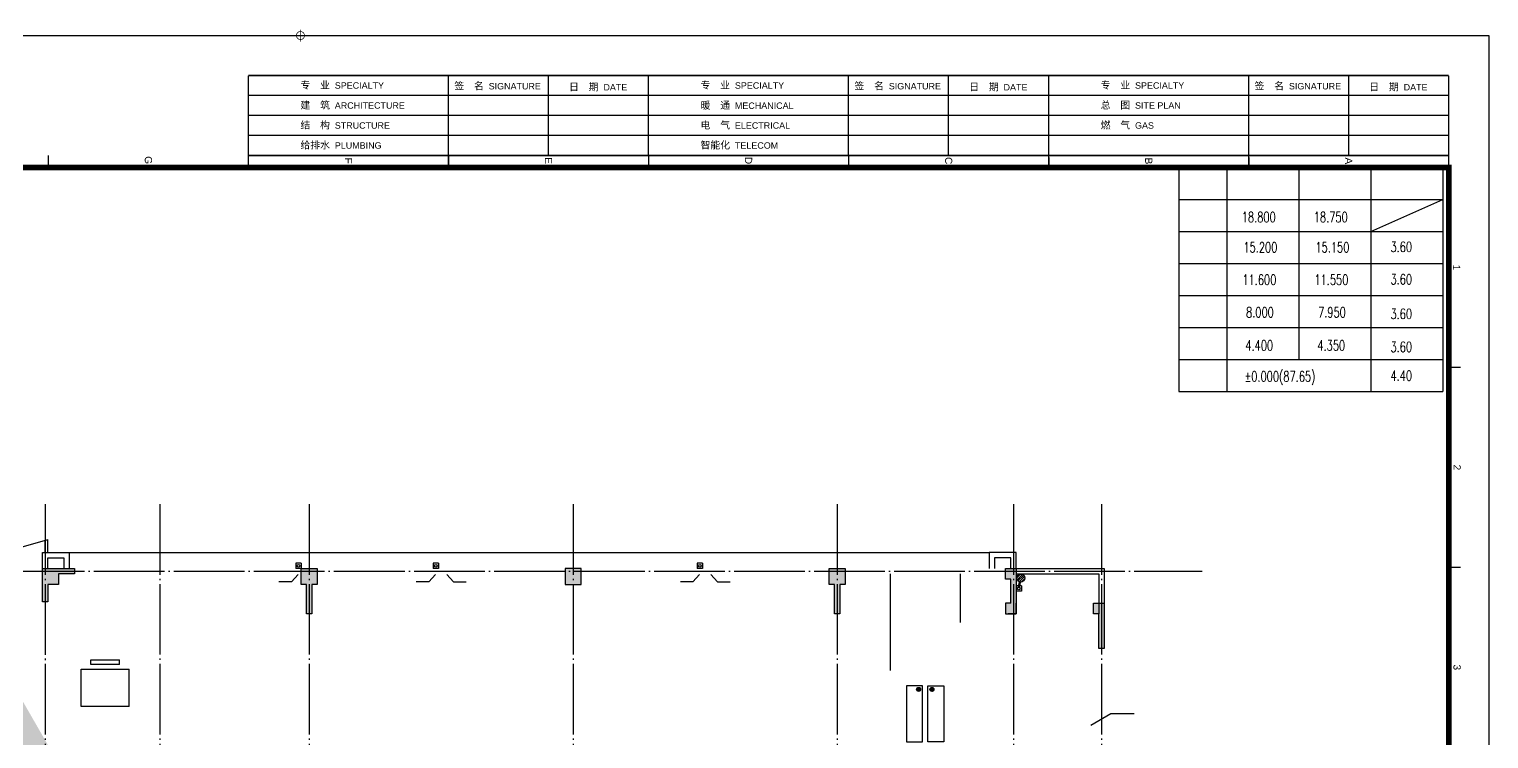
# Model space of a CAD drawing. Header units: millimetres. Extents: x 129492 to 2683129, y 513162 to 1188265.
# Drawn here: x 433926 to 488646, y 613169 to 639789 of the extents above; entities that cross this region are included whole.
import ezdxf
from ezdxf.enums import TextEntityAlignment as Align

# ---------------------------------------------------------------- set-up
doc = ezdxf.new("R2010")
doc.units = ezdxf.units.MM
doc.header["$LTSCALE"] = 1000
for name, pattern in [('3#_t8$0$$0$CCDID0GLB00001', [30, 26.5, -1.5, 0.5, -1.5]), ('3#_t8$0$CONTINOUS', [0]), ('3#_t8$0$DASH', [0.35, 0.25, -0.1]), ('3#_t8$0$Note$0$HIDDEN', [0.375, 0.25, -0.125]), ('GRID$1$CCDID0GLB00001', [30, 26.5, -1.5, 0.5, -1.5])]:
    doc.linetypes.add(name, pattern=pattern)
for name, color, linetype in [('3#_t8$0$$0$G-GRID', 1, '3#_t8$0$$0$CCDID0GLB00001'), ('3#_t8$0$A-APRO', 11, 'Continuous'), ('3#_t8$0$A-ELEV-HEVY', 2, 'Continuous'), ('3#_t8$0$A-HRAL', 104, 'Continuous'), ('3#_t8$0$A-OVER', 23, 'Continuous'), ('3#_t8$0$A-STRS-EVTR', 252, 'Continuous'), ('3#_t8$0$A-WALL', 4, 'Continuous'), ('3#_t8$0$G-0-XREF', 252, 'Continuous'), ('3#_t8$0$G-ANNO-NOTE', 252, 'Continuous'), ('3#_t8$0$P-COND-SILO', 252, '3#_t8$0$CONTINOUS'), ('3#_t8$0$P-DRAI-MISC', 252, 'Continuous'), ('3#_t8$0$P-SWER-EQPM', 252, 'Continuous'), ('3#_t8$0$P-WAST-PIPE', 252, '3#_t8$0$CCDI_L_P_F'), ('3#_t8$1$G-ANNO-TEXT', 33, 'Continuous'), ('3#楼柱网$0$G-0-XREF', 2, 'Continuous'), ('3#楼柱网$1$COLS', 6, 'Continuous'), ('3#楼柱网$1$COLS-HATH', 8, 'Continuous'), ('G-0-XREF', 2, 'Continuous'), ('GRID$1$G-GRID', 252, 'GRID$1$CCDID0GLB00001'), ('卫生间$0$A-DOOR', 2, 'Continuous'), ('卫生间$0$A-FIXT', 252, 'Continuous'), ('卫生间$0$SPACE', 7, 'Continuous'), ('图框A1+0.00$0$G-ANNO-TEXT', 33, 'Continuous'), ('图框A1+0.00$0$G-BORD', 3, 'Continuous')]:
    doc.layers.add(name, color=color, linetype=linetype)
doc.layers.add('3#_t8$0$P-WAST', color=252, linetype='3#_t8$0$废水', lineweight=50)
doc.layers.get('0').off()
doc.layers.get('3#_t8$0$G-0-XREF').off()
doc.styles.add('3#_t8$0$_TCH_DIM', font='SIMPLEX', dxfattribs={"bigfont": 'GBCBIG'})
doc.styles.add('3#_t8$0$CCDI-TOP-01', font='', dxfattribs={"width": 0.8})
doc.styles.add('3#_t8$0$CCDI_T_G01', font='arial.ttf')
doc.styles.add('3#_t8$0$Note$0$CCDI-TOG-02', font='simplex.shx', dxfattribs={"width": 0.8, "bigfont": 'zjdz.shx'})
doc.styles.add('3#_t8$0$Standard', font='gbenor.shx', dxfattribs={"bigfont": 'gbcbig.shx'})
doc.styles.add('图框A1+0.00$0$CCDI_T_G01', font='arial.ttf')
doc.styles.get('3#_t8$0$CCDI-TOP-01').set_extended_font_data('SimSun')
doc.linetypes.add('3#_t8$0$CCDI_L_P_F', pattern='A,50,["F",3#_t8$0$CCDI_T_G01,S=2,R=0,X=1.1,Y=-1],-4', length=54)
doc.linetypes.add('3#_t8$0$废水', pattern='A,50,["F",3#_t8$0$Standard,S=2,R=0,X=1.2,Y=-1],-4', length=54)
doc.linetypes.add('3#_t8$0$自喷平面2', pattern='A,48,["Z2",3#_t8$0$CCDI-TOP-01,S=2,R=0,X=1.2,Y=-1],-6', length=54)

# ---------------------------------------------------------------- blocks, each defined once
blk = doc.blocks.new('卫生间$0$$lvtry$00000000')
for p, q in [((0, 0), (0, -329.6)), ((75.7, -264.7), (-73.5, -264.7))]:
    blk.add_line(p, q)
blk.add_circle((0, -264.7), 16.2)
blk = doc.blocks.new('卫生间')
blk.add_line((4817, 2480), (5417, 2480))
at = {"layer": '卫生间$0$A-DOOR'}
for p, q in [((42717, 44830), (44667, 44830)), ((44667, 44830), (45917, 44830))]:
    blk.add_line(p, q, dxfattribs=at)
at = {"layer": '卫生间$0$A-FIXT'}
for p, q in [((43005, 53030), (43005, 49405)), ((45630, 51205), (45630, 53030)), ((892, 13668), (7217, 13668)), ((1730, 12380), (1730, 8755)), ((4917, 12180), (4917, 8880)), ((5317, 12180), (5317, 9280)), ((5417, 12180), (5417, 9380)), ((3405, 11893), (3405, 5580)), ((7617, 11380), (7617, 9880)), ((5417, 9380, 0), (7617, 9380, 0)), ((4917, 8880, 0), (7617, 8880, 0)), ((5317, 9280, 0), (7617, 9280, 0)), ((1730, 8293), (1730, 5580)), ((7617, 8480), (7617, 5630)), ((1730, 2668), (1730, 5380)), ((3405, 2668), (3405, 5380)), ((4917, 2480), (4917, 5280)), ((4917, 5280), (6817, 5280)), ((5317, 2480), (5317, 4880)), ((5317, 4880), (6817, 4880)), ((5417, 2480), (5417, 4780)), ((5417, 4780), (6817, 4780)), ((7617, 2780), (7617, 4280)), ((877, 340), (877, 2668))]:
    blk.add_line(p, q, dxfattribs=at)
for points in [[(44217, 46730), (44217, 48830), (43617, 48830), (43617, 46730)], [(44417, 46730), (44417, 48830), (45017, 48830), (45017, 46730)]]:
    blk.add_lwpolyline(points, close=True, dxfattribs=at)
for points in [[(1177, 2668), (1177, 640), (7612, 640), (7612, -20)], [(877, 340), (7217, 340), (7217, -20)]]:
    blk.add_lwpolyline(points, dxfattribs=at)
at = {"layer": '卫生间$0$SPACE', "ltscale": 5}
for points in [[(5017, 8160), (6517, 8160), (6517, 8580), (5017, 8580)], [(6617, 8160), (7067, 8160), (7067, 8580), (6617, 8580)], [(5017, 5580), (6517, 5580), (6517, 6000), (5017, 6000)]]:
    blk.add_lwpolyline(points, close=True, dxfattribs=at)
at = {"layer": '卫生间$0$A-FIXT', "xscale": -1}
for p, rotation in [((4847, 11880, 0), 90.00000027649769), ((4847, 11280, 0), 90.00000027649769), ((4847, 10680, 0), 90.00000027649769), ((4847, 10080, 0), 90.00000027649769), ((6117, 8780), 180), ((6717, 8780), 180), ((7317, 8780), 180)]:
    blk.add_blockref('卫生间$0$$lvtry$00000000', p, dxfattribs=dict(at, rotation=rotation))
blk = doc.blocks.new('3#_t8$0$cgb')
at = {"layer": '3#_t8$0$G-ANNO-NOTE', "ltscale": 5}
for p, q in [((0, 5600), (6600, 5600)), ((0, 5600), (0, 0)), ((1200, 5600), (1200, 0)), ((3000, 5600), (3000, 800)), ((4800, 5600), (4800, 0)), ((6600, 5600), (6600, 0)), ((0, 4800), (6600, 4800)), ((4800, 4000), (6600, 4800)), ((0, 4000), (6600, 4000)), ((0, 3200), (6600, 3200)), ((0, 2400), (6600, 2400)), ((0, 1600), (6600, 1600)), ((0, 800), (6600, 800)), ((0, 0), (6600, 0))]:
    blk.add_line(p, q, dxfattribs=at)
at = {"layer": '3#_t8$0$G-ANNO-NOTE', "color": 7, "style": '3#_t8$0$_TCH_DIM', "width": 0.705882}
for s, p in [('18.800', (1577, 4232)), ('18.750', (3377, 4232)), ('15.200', (1618, 3476)), ('15.150', (3418, 3476)), ('3.60', (5293, 3487)), ('11.600', (1592, 2665)), ('11.550', (3392, 2665)), ('3.60', (5293, 2675)), ('8.000', (1684, 1849)), ('7.950', (3484, 1849)), ('3.60', (5293, 1811)), ('4.400', (1666, 1023)), ('4.350', (3466, 1023)), ('3.60', (5293, 985)), ('%%P0.000(87.65)', (1644, 248)), ('4.40', (5293, 267))]:
    blk.add_text(s, height=255, dxfattribs=at).set_placement(p)
blk = doc.blocks.new('GRID')
at = {"layer": 'GRID$1$G-GRID', "ltscale": 0.1}
for p, q in [((23400, 76720), (23400, -3284)), ((27700, 76720), (27700, -3284)), ((33300, 76720), (33300, -3284)), ((43200, 76720), (43200, -3284)), ((53100, 76720), (53100, -3284)), ((59700, 76720), (59700, 42400)), ((63000, 76720), (63000, -3284)), ((-1768, 74200), (66783, 74200))]:
    blk.add_line(p, q, dxfattribs=at)
blk = doc.blocks.new('3#楼柱网')
at = {"layer": '3#楼柱网$1$COLS-HATH'}
h = blk.add_hatch(color=256, dxfattribs=at)
h.paths.add_polyline_path([(-28327982, 42527826), (-28328207, 42527826), (-28328207, 42528476), (-28327557, 42528476), (-28327557, 42527826), (-28327782, 42527826), (-28327782, 42526776), (-28327982, 42526776)])
h.paths.add_polyline_path([(-28294907, 42579476), (-28294157, 42579476), (-28294157, 42580226), (-28294907, 42580226)], flags=16)
h.paths.add_polyline_path([(-28314482, 42588076), (-28313282, 42588076), (-28313282, 42587876), (-28313882, 42587876), (-28313882, 42587476), (-28314282, 42587476), (-28314282, 42586826), (-28314482, 42586826)], flags=17)
h.paths.add_polyline_path([(-28275082, 42556376), (-28274682, 42556376), (-28274682, 42556776), (-28275082, 42556776)], flags=17)
h.paths.add_polyline_path([(-28275082, 42523476), (-28274682, 42523476), (-28274682, 42523876), (-28275082, 42523876)], flags=17)
h.paths.add_polyline_path([(-28314682, 42543026), (-28314282, 42543026), (-28314282, 42543626), (-28314682, 42543626)], flags=17)
h.paths.add_polyline_path([(-28318582, 42542976), (-28317882, 42542976), (-28317882, 42543676), (-28318582, 42543676)], flags=17)
h.paths.add_polyline_path([(-28325382, 42543026), (-28324782, 42543026), (-28324782, 42543626), (-28325382, 42543626)], flags=17)
h.paths.add_polyline_path([(-28325382, 42534626), (-28325382, 42536226), (-28325182, 42536226), (-28325182, 42535226), (-28324782, 42535226), (-28324782, 42534826), (-28323682, 42534826), (-28323682, 42534626)], flags=17)
h.paths.add_polyline_path([(-28318082, 42533926), (-28317682, 42533926), (-28317682, 42534526), (-28318082, 42534526)], flags=17)
h.paths.add_polyline_path([(-28314682, 42533926), (-28314282, 42533926), (-28314282, 42534526), (-28314682, 42534526)], flags=17)
h.paths.add_polyline_path([(-28314682, 42534626), (-28314282, 42534626), (-28314282, 42535226), (-28314682, 42535226)], flags=17)
h.paths.add_polyline_path([(-28318482, 42534626), (-28317882, 42534626), (-28317882, 42535226), (-28318482, 42535226)], flags=17)
h.paths.add_polyline_path([(-28328732, 42520776), (-28327032, 42520776), (-28327032, 42520976), (-28327582, 42520976), (-28327582, 42521376), (-28327782, 42521376), (-28327982, 42521376), (-28327982, 42521376), (-28328182, 42521376), (-28328182, 42520976), (-28328732, 42520976)])
h.paths.add_polyline_path([(-28314682, 42524976), (-28314282, 42524976), (-28314282, 42525576), (-28314682, 42525576)], flags=17)
h.paths.add_polyline_path([(-28285532, 42513676), (-28283832, 42513676), (-28283832, 42513876), (-28284382, 42513876), (-28284382, 42514276), (-28284582, 42514276), (-28284582, 42515376), (-28284782, 42515376), (-28284782, 42514276), (-28284982, 42514276), (-28284982, 42513876), (-28285532, 42513876)], flags=17)
h.paths.add_polyline_path([(-28305332, 42513676), (-28303632, 42513676), (-28303632, 42513876), (-28304182, 42513876), (-28304182, 42514276), (-28304382, 42514276), (-28304382, 42515376), (-28304582, 42515376), (-28304582, 42514276), (-28304782, 42514276), (-28304782, 42513876), (-28305332, 42513876)], flags=17)
h.paths.add_polyline_path([(-28309782, 42528656), (-28309782, 42525576), (-28310182, 42525576), (-28310182, 42524976), (-28309582, 42524976), (-28309582, 42529256), (-28310182, 42529256), (-28310182, 42528656)], flags=17)
h.paths.add_polyline_path([(-28281262, 42528576), (-28281262, 42528576), (-28281262, 42528576), (-28281262, 42527976), (-28280662, 42527976), (-28280662, 42528376), (-28277182, 42528376), (-28277182, 42527976), (-28276582, 42527976), (-28276582, 42528576)], flags=17)
h.paths.add_polyline_path([(-28314682, 42528656), (-28314282, 42528656), (-28314282, 42529256), (-28314682, 42529256)], flags=17)
h.paths.add_polyline_path([(-28318482, 42527876), (-28317882, 42527876), (-28317882, 42528476), (-28318482, 42528476)], flags=17)
h.paths.add_polyline_path([(-28274682, 42521376), (-28275282, 42521376), (-28275282, 42520776), (-28274882, 42520776), (-28274882, 42519676), (-28274682, 42519676), (-28274682, 42520776)], flags=17)
h.paths.add_polyline_path([(-28337882, 42528476), (-28337282, 42528476), (-28337282, 42527876), (-28337682, 42527876), (-28337682, 42526776), (-28337882, 42526776), (-28337882, 42527876)])
h.paths.add_polyline_path([(-28337882, 42520776), (-28337282, 42520776), (-28337282, 42521376), (-28337682, 42521376), (-28337682, 42522476), (-28337882, 42522476), (-28337882, 42521376)])
h.paths.add_polyline_path([(-28318082, 42513676), (-28318082, 42515676), (-28317782, 42515676), (-28317782, 42513676)])
h.paths.add_polyline_path([(-28304782, 42521376), (-28304182, 42521376), (-28304182, 42520776), (-28304382, 42520776), (-28304382, 42519676), (-28304582, 42519676), (-28304582, 42520776), (-28304782, 42520776)], flags=17)
h.paths.add_polyline_path([(-28284982, 42521376), (-28284382, 42521376), (-28284382, 42520776), (-28284582, 42520776), (-28284582, 42519676), (-28284782, 42519676), (-28284782, 42520776), (-28284982, 42520776)], flags=17)
h.paths.add_polyline_path([(-28294932, 42520676), (-28294232, 42520676), (-28294232, 42521376), (-28294932, 42521376)], flags=17)
h.paths.add_polyline_path([(-28314482, 42520776), (-28313882, 42520776), (-28313882, 42521376), (-28314482, 42521376)], flags=17)
h.paths.add_polyline_path([(-28318482, 42520776), (-28317882, 42520776), (-28317882, 42521376), (-28318482, 42521376)], flags=17)
h.paths.add_polyline_path([(-28294882, 42513676), (-28294282, 42513676), (-28294282, 42514276), (-28294882, 42514276)], flags=17)
h.paths.add_polyline_path([(-28314482, 42513676), (-28313882, 42513676), (-28313882, 42514276), (-28314482, 42514276)])
h.paths.add_polyline_path([(-28328732, 42563776), (-28327032, 42563776), (-28327032, 42563576), (-28327582, 42563576), (-28327582, 42563176), (-28327782, 42563176), (-28327982, 42563176), (-28327982, 42563176), (-28328182, 42563176), (-28328182, 42563576), (-28328732, 42563576)])
h.paths.add_polyline_path([(-28278482, 42579476), (-28277982, 42579476), (-28277982, 42579976), (-28278482, 42579976), (-28278482, 42579676), (-28279682, 42579676), (-28279682, 42579476)], flags=17)
h.paths.add_polyline_path([(-28325382, 42549926), (-28325382, 42548326), (-28325182, 42548326), (-28325182, 42549326), (-28324782, 42549326), (-28324782, 42549726), (-28323682, 42549726), (-28323682, 42549926)], flags=17)
h.paths.add_polyline_path([(-28285532, 42546576), (-28283832, 42546576), (-28283832, 42546776), (-28284382, 42546776), (-28284382, 42547176), (-28284582, 42547176), (-28284582, 42548276), (-28284782, 42548276), (-28284782, 42547176), (-28284982, 42547176), (-28284982, 42546776), (-28285532, 42546776)], flags=17)
h.paths.add_polyline_path([(-28309782, 42561476), (-28309782, 42558796), (-28310182, 42558796), (-28310182, 42558196), (-28309582, 42558196), (-28309582, 42562076), (-28310182, 42562076), (-28310182, 42561476)], flags=17)
h.paths.add_polyline_path([(-28281262, 42561476), (-28281262, 42561476), (-28281262, 42561476), (-28281262, 42560876), (-28280662, 42560876), (-28280662, 42561276), (-28277182, 42561276), (-28277182, 42560876), (-28276582, 42560876), (-28276582, 42561476)], flags=17)
h.paths.add_polyline_path([(-28318082, 42563876), (-28317682, 42563876), (-28317682, 42564476), (-28318082, 42564476)], flags=17)
h.paths.add_polyline_path([(-28314682, 42563876), (-28314282, 42563876), (-28314282, 42564476), (-28314682, 42564476)], flags=17)
h.paths.add_polyline_path([(-28322370, 42584799), (-28322052, 42585042), (-28321688, 42584565), (-28322005, 42584322)], flags=17)
h.paths.add_polyline_path([(-28274682, 42554276), (-28275282, 42554276), (-28275282, 42553676), (-28274882, 42553676), (-28274882, 42552576), (-28274682, 42552576), (-28274682, 42553676)], flags=17)
h.paths.add_polyline_path([(-28304782, 42554276), (-28304182, 42554276), (-28304182, 42553676), (-28304382, 42553676), (-28304382, 42552576), (-28304582, 42552576), (-28304582, 42553676), (-28304782, 42553676)], flags=17)
h.paths.add_polyline_path([(-28284982, 42554276), (-28284382, 42554276), (-28284382, 42553676), (-28284582, 42553676), (-28284582, 42552576), (-28284782, 42552576), (-28284782, 42553676), (-28284982, 42553676)], flags=17)
h.paths.add_polyline_path([(-28294932, 42553576), (-28294232, 42553576), (-28294232, 42554276), (-28294932, 42554276)], flags=17)
h.paths.add_polyline_path([(-28314482, 42553676), (-28313882, 42553676), (-28313882, 42554276), (-28314482, 42554276)], flags=17)
h.paths.add_polyline_path([(-28337882, 42556076), (-28337282, 42556076), (-28337282, 42556676), (-28337682, 42556676), (-28337682, 42557776), (-28337882, 42557776), (-28337882, 42556676)])
h.paths.add_polyline_path([(-28327982, 42556726), (-28328207, 42556726), (-28328207, 42556076), (-28327557, 42556076), (-28327557, 42556726), (-28327782, 42556726), (-28327782, 42557776), (-28327982, 42557776)])
h.paths.add_polyline_path([(-28318482, 42556076), (-28317882, 42556076), (-28317882, 42556676), (-28318482, 42556676)], flags=17)
h.paths.add_polyline_path([(-28318482, 42549326), (-28317882, 42549326), (-28317882, 42549926), (-28318482, 42549926)], flags=17)
h.paths.add_polyline_path([(-28274682, 42546576), (-28275282, 42546576), (-28275282, 42547176), (-28274882, 42547176), (-28274882, 42548276), (-28274682, 42548276), (-28274682, 42547176)], flags=17)
h.paths.add_polyline_path([(-28305332, 42546576), (-28303632, 42546576), (-28303632, 42546776), (-28304182, 42546776), (-28304182, 42547176), (-28304382, 42547176), (-28304382, 42548276), (-28304582, 42548276), (-28304582, 42547176), (-28304782, 42547176), (-28304782, 42546776), (-28305332, 42546776)], flags=16)
h.paths.add_polyline_path([(-28294882, 42546576), (-28294282, 42546576), (-28294282, 42547176), (-28294882, 42547176)], flags=17)
h.paths.add_polyline_path([(-28314482, 42546576), (-28313882, 42546576), (-28313882, 42547176), (-28314482, 42547176)], flags=17)
h.paths.add_polyline_path([(-28314682, 42571326), (-28314282, 42571326), (-28314282, 42571926), (-28314682, 42571926)], flags=17)
h.paths.add_polyline_path([(-28314682, 42561476), (-28314282, 42561476), (-28314282, 42562076), (-28314682, 42562076)], flags=17)
h.paths.add_polyline_path([(-28304782, 42579476), (-28304182, 42579476), (-28304182, 42580076), (-28304382, 42580076), (-28304382, 42581176), (-28304582, 42581176), (-28304582, 42580076), (-28304782, 42580076)], flags=17)
h.paths.add_polyline_path([(-28284382, 42579676), (-28284382, 42580076), (-28284582, 42580076), (-28284582, 42581176), (-28284782, 42581176), (-28284782, 42580076), (-28284982, 42580076), (-28284982, 42579476), (-28283982, 42579476), (-28283982, 42579676)], flags=17)
h.paths.add_polyline_path([(-28314482, 42579476), (-28313882, 42579476), (-28313882, 42580076), (-28314482, 42580076)], flags=17)
h.paths.add_polyline_path([(-28318082, 42571326), (-28317682, 42571326), (-28317682, 42571926), (-28318082, 42571926)], flags=17)
h.paths.add_polyline_path([(-28337882, 42563776), (-28337282, 42563776), (-28337282, 42563176), (-28337682, 42563176), (-28337682, 42562076), (-28337882, 42562076), (-28337882, 42563176)])
h.paths.add_polyline_path([(-28318482, 42563176), (-28317882, 42563176), (-28317882, 42563776), (-28318482, 42563776)], flags=17)
h.paths.add_polyline_path([(-28304782, 42588076), (-28304182, 42588076), (-28304182, 42587476), (-28304382, 42587476), (-28304382, 42586376), (-28304582, 42586376), (-28304582, 42587476), (-28304782, 42587476)], flags=17)
h.paths.add_polyline_path([(-28284982, 42588076), (-28284382, 42588076), (-28284382, 42587476), (-28284582, 42587476), (-28284582, 42586376), (-28284782, 42586376), (-28284782, 42587476), (-28284982, 42587476)], flags=17)
h.paths.add_polyline_path([(-28294882, 42587476), (-28294282, 42587476), (-28294282, 42588076), (-28294882, 42588076)], flags=17)
h.paths.add_polyline_path([(-28274882, 42579976), (-28274882, 42581176), (-28274682, 42581176), (-28274682, 42579476), (-28275182, 42579476), (-28275182, 42579976)], flags=17)
edge = h.paths.add_edge_path(flags=17)
edge.add_line((-28281262, 42523676), (-28276582, 42523676))
edge.add_line((-28276582, 42523676), (-28276582, 42523876))
edge.add_line((-28276582, 42523876), (-28276982, 42523876))
edge.add_line((-28276982, 42523876), (-28280862, 42523876))
edge.add_line((-28280862, 42523876), (-28281262, 42523876))
edge.add_line((-28281262, 42523876), (-28281262, 42523676))
edge.add_line((-28281262, 42523676), (-28280862, 42523676))
h.paths.add_polyline_path([(-28281262, 42556776), (-28280862, 42556776), (-28276982, 42556776), (-28276582, 42556776), (-28276582, 42556576), (-28281262, 42556576)], flags=17)
h.paths.add_polyline_path([(-28278182, 42586776), (-28278382, 42586776), (-28278382, 42586376), (-28277982, 42586376), (-28277982, 42587676), (-28277982, 42588076), (-28278382, 42588076), (-28278382, 42587676), (-28278182, 42587676)], flags=17)
edge = h.paths.add_edge_path(flags=17)
edge.add_line((-28274682, 42586776), (-28274682, 42585076))
edge.add_line((-28274682, 42585076), (-28274882, 42585076))
edge.add_line((-28274882, 42585076), (-28274882, 42586376))
edge.add_line((-28274882, 42586376), (-28275082, 42586376))
edge.add_line((-28275082, 42586376), (-28275082, 42586776))
edge.add_line((-28275082, 42586776), (-28274682, 42586776))
edge.add_line((-28274682, 42586776), (-28274682, 42586376))
edge = h.paths.add_edge_path(flags=17)
edge.add_line((-28318082, 42580076), (-28318082, 42579476))
edge.add_line((-28318082, 42579476), (-28317682, 42579476))
edge.add_line((-28317682, 42579476), (-28317682, 42580076))
edge.add_line((-28317682, 42580076), (-28317882, 42580076))
edge.add_line((-28317882, 42580076), (-28317882, 42581176))
edge.add_line((-28317882, 42581176), (-28318082, 42581176))
edge.add_line((-28318082, 42581176), (-28318082, 42579476))
h.paths.add_polyline_path([(-28318082, 42579476), (-28317682, 42579476), (-28317682, 42580076), (-28317882, 42580076), (-28317882, 42581176), (-28318082, 42581176)], flags=16)
edge = h.paths.add_edge_path()
edge.add_line((-28324782, 42534626), (-28324782, 42534626))
edge.add_line((-28324782, 42534626), (-28325382, 42534626))
edge.add_line((-28325382, 42534626), (-28325382, 42535226))
edge.add_line((-28281262, 42523876), (-28281262, 42523676))
edge.add_line((-28274782, 42513676), (-28275682, 42513676))
edge.add_line((-28275682, 42513676), (-28275682, 42513876))
edge.add_line((-28275682, 42513876), (-28275282, 42513876))
edge.add_line((-28275282, 42513876), (-28275282, 42514276))
edge.add_line((-28275282, 42514276), (-28274882, 42514276))
edge.add_line((-28274882, 42514276), (-28274882, 42515376))
edge.add_line((-28274882, 42515376), (-28274682, 42515376))
edge.add_line((-28274682, 42515376), (-28274682, 42514276))
edge.add_line((-28274682, 42514276), (-28274682, 42513676))
edge.add_line((-28274682, 42513676), (-28275282, 42513676))
edge.add_line((-28318082, 42588076), (-28317718, 42587599))
edge.add_line((-28317718, 42587599), (-28318036, 42587356))
edge.add_line((-28318036, 42587356), (-28318400, 42587833))
edge.add_line((-28318400, 42587833), (-28318082, 42588076))
edge.add_line((-28304782, 42546576), (-28304182, 42546576))
edge.add_line((-28284982, 42579476), (-28284382, 42579476))
h = blk.add_hatch(color=256, dxfattribs=at)
h.paths.add_polyline_path([(-28318082, 42588076), (-28318400, 42587833), (-28318036, 42587356), (-28317718, 42587599)])
h.paths.add_polyline_path([(-28274682, 42586776), (-28275082, 42586776), (-28275082, 42586376), (-28274882, 42586376), (-28274882, 42585076), (-28274682, 42585076)])
at = {"layer": '3#楼柱网$1$COLS'}
for points in [[(-28314482, 42588076), (-28313282, 42588076), (-28313282, 42587876), (-28313882, 42587876), (-28313882, 42587476), (-28314282, 42587476), (-28314282, 42586826), (-28314482, 42586826), (-28314482, 42588076)], [(-28304782, 42588076), (-28304182, 42588076), (-28304182, 42587476), (-28304382, 42587476), (-28304382, 42586376), (-28304582, 42586376), (-28304582, 42587476), (-28304782, 42587476), (-28304782, 42588076)], [(-28284982, 42588076), (-28284382, 42588076), (-28284382, 42587476), (-28284582, 42587476), (-28284582, 42586376), (-28284782, 42586376), (-28284782, 42587476), (-28284982, 42587476), (-28284982, 42588076)], [(-28278182, 42586776), (-28278182, 42587676), (-28278382, 42587676), (-28278382, 42588076), (-28277982, 42588076), (-28277982, 42587676)], [(-28277982, 42587676), (-28277982, 42586376), (-28278282, 42586376)], [(-28278182, 42586776), (-28278382, 42586776), (-28278382, 42586376), (-28277982, 42586376), (-28277982, 42586776)], [(-28274682, 42586776), (-28274682, 42585076), (-28274882, 42585076), (-28274882, 42586376), (-28275082, 42586376), (-28275082, 42586776), (-28274682, 42586776), (-28274682, 42586376)]]:
    blk.add_lwpolyline(points, dxfattribs=at)
blk.add_lwpolyline([(-28294882, 42587476), (-28294282, 42587476), (-28294282, 42588076), (-28294882, 42588076)], close=True, dxfattribs=at)
at = {"layer": '3#楼柱网$0$G-0-XREF'}
blk.add_blockref('GRID', (-28337782, 42513776), dxfattribs=at)
blk = doc.blocks.new('3#_t8$0$A$C01BF6661')
at = {"layer": '3#_t8$0$P-DRAI-MISC', "ltscale": 5}
h = blk.add_hatch(dxfattribs=at)
h.set_pattern_fill('ANSI31', color=256, scale=450, angle=180, style=0)
h.set_pattern_definition([(225, (36225, 89338.503), (39.774756, -39.774756), [])])
h.paths.add_polyline_path([(-150, 0, 1), (150, 0, 1)])
blk.add_circle((0, 0), 150, dxfattribs=at)
blk = doc.blocks.new('3#_t8$0$A$C7A4A6D2E')
at = {"ltscale": 0.1}
for p, q in [((200, 200), (0, 200)), ((0, 200), (0, 0)), ((200, 0), (0, 0)), ((200, 200), (200, 0))]:
    blk.add_line(p, q, dxfattribs=at)
blk.add_circle((100, 100), 50, dxfattribs=at)
blk = doc.blocks.new('3#_t8$0$A$C279B44AC')
at = {"color": 21, "linetype": '3#_t8$0$Note$0$HIDDEN'}
blk.add_lwpolyline([(638, 250), (0, 250), (0, 0), (638, 0)], close=True, dxfattribs=at)
at = {"color": 21, "style": '3#_t8$0$Note$0$CCDI-TOG-02', "width": 0.8}
blk.add_text('K', height=200, rotation=0, dxfattribs=at).set_placement((277, 32))
blk = doc.blocks.new('3#_t8$0$A$C011D5BA5')
at = {"linetype": '3#_t8$0$DASH'}
blk.add_line((-765, -267), (0, 0), dxfattribs=at)
blk.add_lwpolyline([(-765, -267), (0, -267), (0, 0), (-765, 0)], close=True, dxfattribs=at)
blk = doc.blocks.new('3#_t8$0$ktw1')
at = {"layer": '3#_t8$1$G-ANNO-TEXT'}
for points in [[(32885, -125), (32638, -395), (32168, -395)], [(38035, -125), (37788, -395), (37318, -395)], [(38465, -125), (38712, -395), (39182, -395)], [(47935, -125), (47688, -395), (47218, -395)], [(48365, -125), (48612, -395), (49082, -395)]]:
    blk.add_lwpolyline(points, dxfattribs=at)
for p in [(32750, 523), (37900, 523), (39365, 523), (47800, 523), (49265, 523)]:
    blk.add_blockref('3#_t8$0$A$C011D5BA5', p)
at = {"xscale": -1, "rotation": 270}
for p in [(32950, -1169), (37900, -969), (38350, -969), (47800, -969), (48250, -969)]:
    blk.add_blockref('3#_t8$0$A$C279B44AC', p, dxfattribs=at)
blk = doc.blocks.new('3#_t8$0$$TwtSys$00000141')
for p, q in [((-94, 8), (-10, 92)), ((-94, 8), (-10, 92)), ((-87, -35), (35, 87)), ((-87, -35), (35, 87)), ((-66, -66), (66, 66)), ((-66, -66), (66, 66)), ((-32, -87), (88, 33)), ((-32, -87), (88, 33)), ((11, -92), (92, -11)), ((11, -92), (92, -11))]:
    blk.add_line(p, q)
blk.add_circle((0, 0), 94)
blk.add_circle((0, 0), 94)
blk = doc.blocks.new('图框A1+0.00$0$MidPoitent')
at = {"const_width": 0.18}
for points in [[(-1.5, 0), (1.5, 0)], [(0, -1.5), (0, 1.5)]]:
    blk.add_lwpolyline(points, dxfattribs=at)
blk.add_lwpolyline([(0, -1, 1), (0, 1, 1), (0, -1, 1)], format="xyb", dxfattribs=at)
blk = doc.blocks.new('图框A1+0.00')
at = {"layer": '图框A1+0.00$0$G-BORD'}
for p, q in [((15, 584), (15, 284)), ((20, 584), (20, 284)), ((25, 584), (25, 284)), ((33, 584), (30.5, 584)), ((33, 584), (30.5, 584)), ((30, 559), (10, 559)), ((30, 534), (10, 534)), ((30.5, 534), (33, 534)), ((30, 484), (10, 484)), ((30.5, 484), (33, 484)), ((30, 459), (10, 459)), ((30, 434), (10, 434)), ((30.5, 434), (33, 434)), ((30, 384), (10, 384)), ((30.5, 384), (33, 384)), ((30, 359), (10, 359)), ((30, 334), (10, 334)), ((30.5, 334), (33, 334)), ((33, 284), (30.5, 284)), ((33, 284), (30.5, 284))]:
    blk.add_line(p, q, dxfattribs=at)
blk.add_lwpolyline([(0, 594), (841, 594), (841, 0), (0, 0)], close=True, dxfattribs=at)
at = {"layer": '图框A1+0.00$0$G-BORD', "const_width": 0.35}
for points in [[(10, 584), (10, 284)], [(33, 584), (10, 584)], [(30, 584), (30, 284)], [(33, 584), (33, 384)], [(83, 587), (83, 584)], [(133, 587), (133, 584)], [(33, 534), (30, 534)], [(33, 484), (30, 484)], [(33, 434), (30, 434)], [(33, 384), (30, 384)], [(33, 334), (30, 334)], [(33, 284), (10, 284)], [(33, 234), (30, 234)]]:
    blk.add_lwpolyline(points, dxfattribs=at)
at = {"layer": '图框A1+0.00$0$G-BORD', "const_width": 1.4}
blk.add_lwpolyline([(33, 584), (831, 584), (831, 10), (33, 10)], close=True, dxfattribs=at)
at = {"layer": '图框A1+0.00$0$G-BORD', "rotation": 180}
blk.add_blockref('图框A1+0.00$0$MidPoitent', (0, 297), dxfattribs=at)
at = {"layer": '图框A1+0.00$0$G-ANNO-TEXT', "style": '图框A1+0.00$0$CCDI_T_G01'}
for s, p in [('1', (58, 585.95)), ('2', (108, 586.09)), ('3', (158, 586.07)), ('A', (31.34, 559)), ('B', (31.37, 509)), ('C', (31.29, 459)), ('D', (31.26, 409)), ('E', (31.28, 359)), ('F', (31.3, 309)), ('G', (31.15, 259))]:
    blk.add_text(s, height=1.8, dxfattribs=at).set_placement(p, align=Align.MIDDLE_CENTER)
at = {"layer": '图框A1+0.00$0$G-ANNO-TEXT', "char_height": 2, "rotation": 90, "style": '图框A1+0.00$0$CCDI_T_G01'}
for s, insert, width, attachment_point, line_spacing_factor in [('{\\fSimSun|b0|i0|c134|p54;\\H0.9x;日  期 \\fArial|b0|i0|c0|p39;\\H0.8889x;DATE}', (12.95, 571.41), 25, 5, 0.96), ('{\\fSimSun|b0|i0|c134|p54;\\H0.9x;签  名 \\fArial|b0|i0|c0|p34;\\H0.8889x;SIGNATURE}', (12.68, 535.46), 34, 4, 0.9), ('{\\fSimSun|b0|i0|c134|p54;\\H0.9x;专  业\\fSimSun|b0|i0|c0|p54; \\fArial|b0|i0|c0|p34;\\H0.8889x;SPECIALTY}', (12.5, 497), 50, 4, 0.9), ('{\\fSimSun|b0|i0|c134|p54;\\H0.9x;总  图\\fSimSun|b0|i0|c0|p54; \\fArial|b0|i0|c0|p34;\\H0.8889x;SITE PLAN}', (17.5, 497), 34, 4, 0.9), ('{\\fSimSun|b0|i0|c134|p54;\\H0.9x;燃  气\\fSimSun|b0|i0|c0|p54; \\fArial|b0|i0|c0|p34;\\H0.8889x;GAS}', (22.5, 497), 34, 4, 0.9), ('{\\fSimSun|b0|i0|c134|p54;\\H0.9x;日  期 \\fArial|b0|i0|c0|p39;\\H0.8889x;DATE}', (12.95, 471.41), 25, 5, 0.96), ('{\\fSimSun|b0|i0|c134|p54;\\H0.9x;签  名 \\fArial|b0|i0|c0|p34;\\H0.8889x;SIGNATURE}', (12.68, 435.46), 34, 4, 0.9), ('{\\fSimSun|b0|i0|c134|p54;\\H0.9x;暖  通\\fSimSun|b0|i0|c0|p54; \\fArial|b0|i0|c0|p34;\\H0.8889x;MECHANICAL}', (17.55, 397), 34.4537, 4, 0.9), ('{\\fSimSun|b0|i0|c134|p54;\\H0.9x;专  业\\fSimSun|b0|i0|c0|p54; \\fArial|b0|i0|c0|p34;\\H0.8889x;SPECIALTY}', (12.5, 397), 50, 4, 0.9), ('{\\fSimSun|b0|i0|c134|p54;\\H0.9x;电  气\\fSimSun|b0|i0|c0|p54; \\fArial|b0|i0|c0|p34;\\H0.8889x;ELECTRICAL}', (22.5, 397), 34, 4, 0.9), ('{\\fSimSun|b0|i0|c134|p54;\\H0.9x;智能化\\fSimSun|b0|i0|c0|p54; \\fArial|b0|i0|c0|p34;\\H0.8889x;TELECOM}', (27.5, 397), 34, 4, 0.9), ('{\\fSimSun|b0|i0|c134|p54;\\H0.9x;日  期 \\fArial|b0|i0|c0|p39;\\H0.8889x;DATE}', (12.95, 371.41), 25, 5, 0.96), ('{\\fSimSun|b0|i0|c134|p54;\\H0.9x;签  名 \\fArial|b0|i0|c0|p34;\\H0.8889x;SIGNATURE}', (12.68, 335.46), 34, 4, 0.9), ('{\\fSimSun|b0|i0|c134|p54;\\H0.9x;建  筑\\fSimSun|b0|i0|c0|p54; \\fArial|b0|i0|c0|p34;\\H0.8889x;ARCHITECTURE}', (17.5, 297), 50, 4, 0.9), ('{\\fSimSun|b0|i0|c134|p54;\\H0.9x;专  业\\fSimSun|b0|i0|c0|p54; \\fArial|b0|i0|c0|p34;\\H0.8889x;SPECIALTY}', (12.5, 297), 50, 4, 0.9), ('{\\fSimSun|b0|i0|c134|p54;\\H0.9x;结  构\\fSimSun|b0|i0|c0|p54; \\fArial|b0|i0|c0|p34;\\H0.8889x;STRUCTURE}', (22.5, 297), 50, 4, 0.9), ('{\\fSimSun|b0|i0|c134|p54;\\H0.9x;给排水\\fSimSun|b0|i0|c0|p54; \\fArial|b0|i0|c0|p34;\\H0.8889x;PLUMBING}', (27.5, 297), 34, 4, 0.9)]:
    blk.add_mtext(s, dxfattribs=dict(at, insert=insert, width=width, attachment_point=attachment_point, line_spacing_factor=line_spacing_factor))

msp = doc.modelspace()

# ---------------------------------------------------------------- linework, layer by layer
at = {"layer": '3#_t8$0$$0$G-GRID', "ltscale": 0.1}
msp.add_line((434521, 621975), (434521, 541971), dxfattribs=at)
at = {"layer": '3#_t8$0$A-ELEV-HEVY'}
for points in [[(434421, 619555), (434421, 620155), (435421, 620155), (435421, 619555)], [(470921, 619555), (470921, 620155), (469921, 620155), (469921, 619555)]]:
    msp.add_lwpolyline(points, dxfattribs=at)
at = {"layer": '3#_t8$0$A-HRAL', "ltscale": 5}
for p, q in [((434521, 620613), (434516, 620620)), ((434521, 620155), (434521, 620613)), ((434621, 620155), (434621, 620647))]:
    msp.add_line(p, q, dxfattribs=at)
for points in [[(430821, 619555), (434621, 620647)], [(470921, 619555), (474221, 619555), (474221, 617855)], [(470921, 619355), (474021, 619355), (474021, 617855)]]:
    msp.add_lwpolyline(points, dxfattribs=at)
at = {"layer": '3#_t8$0$A-OVER'}
msp.add_lwpolyline([(435421, 620155), (469921, 620155)], dxfattribs=at)
at = {"layer": '3#_t8$0$A-STRS-EVTR', "ltscale": 5}
for p, q in [((435871, 614380), (435871, 615780)), ((435871, 615780), (437671, 615780)), ((436231, 615955), (436231, 616130)), ((436231, 616130), (437311, 616130)), ((437311, 615955), (436231, 615955)), ((437311, 615955), (437311, 616130)), ((437671, 614380), (437671, 615780)), ((437671, 614380), (435871, 614380))]:
    msp.add_line(p, q, dxfattribs=at)
at = {"layer": '3#_t8$0$A-WALL'}
for points in [[(434421, 619555), (434421, 620155), (435421, 620155), (435421, 619555)], [(470921, 619555), (470921, 620155), (469921, 620155), (469921, 619555)], [(434621, 619555), (434621, 619955), (435221, 619955), (435221, 619555)], [(470721, 619555), (470721, 619955), (470121, 619955), (470121, 619555)]]:
    msp.add_lwpolyline(points, dxfattribs=at)
at = {"layer": '3#_t8$0$G-ANNO-NOTE'}
msp.add_lwpolyline([(473730, 613682), (474472, 614120), (475352, 614120)], dxfattribs=at)
at = {"layer": '3#_t8$0$P-WAST', "ltscale": 0.5}
msp.add_line((471031, 618854), (471068, 619051), dxfattribs=at)

# ---------------------------------------------------------------- block references
msp.add_blockref('3#_t8$0$ktw1', (411121, 619455))
at = {"layer": '3#_t8$0$A-APRO', "xscale": 1.5, "yscale": 1.5, "zscale": 1.5}
msp.add_blockref('3#_t8$0$cgb', (477020, 626201), dxfattribs=at)
at = {"layer": '3#_t8$0$G-0-XREF', "ltscale": 5}
for name, p in [('3#楼柱网', (28748903, -41968520)), ('卫生间', (423204, 566325))]:
    msp.add_blockref(name, p, dxfattribs=at)
at = {"layer": '3#_t8$0$P-COND-SILO', "ltscale": 0.1}
for p in [(443921, 619555), (449071, 619555), (458973, 619555)]:
    msp.add_blockref('3#_t8$0$A$C7A4A6D2E', p, dxfattribs=at)
at = {"layer": '3#_t8$0$P-DRAI-MISC', "ltscale": 0.1}
msp.add_blockref('3#_t8$0$A$C01BF6661', (471097, 619198), dxfattribs=at)
at = {"layer": '3#_t8$0$P-SWER-EQPM', "linetype": '3#_t8$0$自喷平面2', "xscale": 0.8, "yscale": 0.8, "zscale": 0.8}
for p in [(467271, 615025), (467771, 615022)]:
    msp.add_blockref('3#_t8$0$$TwtSys$00000141', p, dxfattribs=at)
at = {"layer": '3#_t8$0$P-WAST-PIPE'}
msp.add_blockref('3#_t8$0$A$C7A4A6D2E', (470921, 618705), dxfattribs=at)
at = {"layer": 'G-0-XREF', "xscale": 150, "yscale": 150, "zscale": 150, "rotation": 270}
msp.add_blockref('图框A1+0.00', (399546, 639551), dxfattribs=at)

doc.saveas('drawing.dxf')
